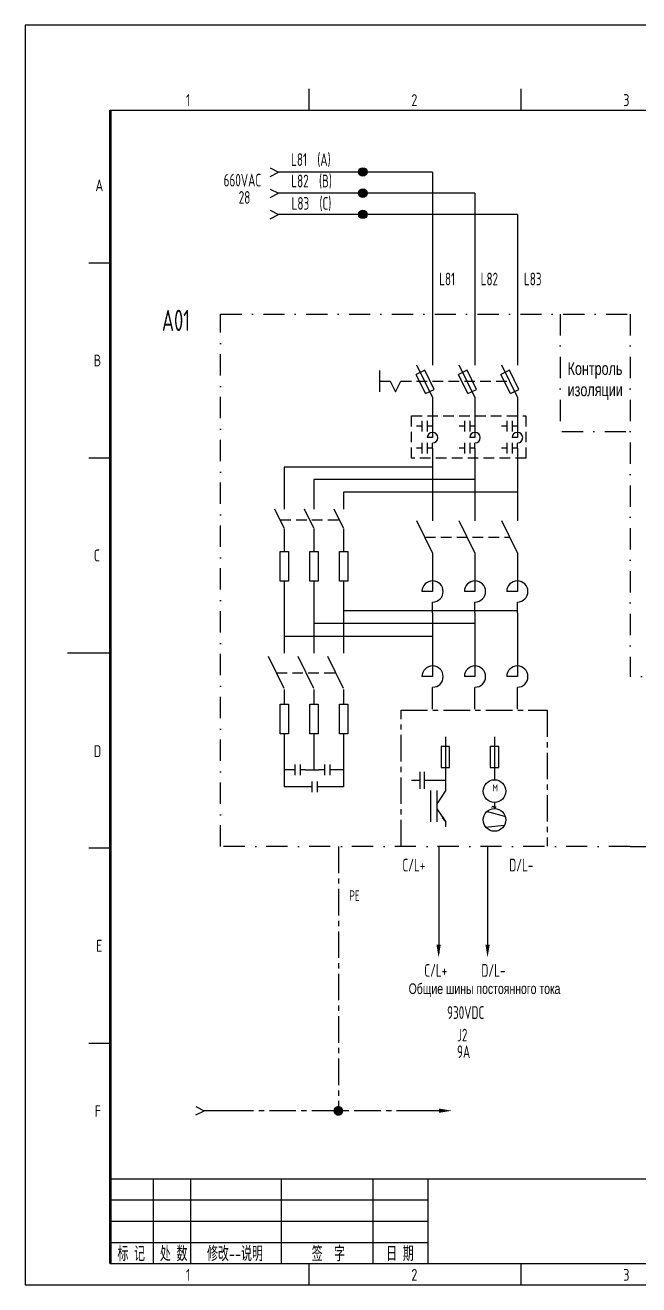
# Model space of a CAD drawing. Header units: millimetres. Extents: x 743 to 25007, y -5378 to 2245.
# Drawn here: x 3770.5 to 3915.2, y -1635.4 to -1338.4 of the extents above; entities that cross this region are included whole.
import ezdxf
from ezdxf.enums import TextEntityAlignment as Align

# ---------------------------------------------------------------- set-up
doc = ezdxf.new("R2010")
doc.units = ezdxf.units.MM
doc.header["$LTSCALE"] = 10
doc.header["$MEASUREMENT"] = 0
for name, pattern in [('CENTER2', [1, 0.625, -0.125, 0.125, -0.125]), ('DASHDOT', [1, 0.5, -0.25, 0, -0.25]), ('DASHED2', [0.375, 0.25, -0.125]), ('HIDDEN', [0.375, 0.25, -0.125])]:
    doc.linetypes.add(name, pattern=pattern)
for name, color, linetype in [('CENTER', 5, 'CENTER2'), ('CONTINUOUS', 7, 'Continuous'), ('DASHED', 7, 'HIDDEN')]:
    doc.layers.add(name, color=color, linetype=linetype)
doc.styles.add('ROMAN', font='ROMANC.shx', dxfattribs={"width": 0.7, "height": 0.7})
doc.styles.get("Standard").update_dxf_attribs({"font": 'isocp', "width": 0.707, "bigfont": 'intecad.shx'})

# ---------------------------------------------------------------- blocks, each defined once
blk = doc.blocks.new('ARROW1')
at = {"layer": 'CONTINUOUS'}
for p in [(0, 0), (12, 1), (12, -1)]:
    blk.add_line(p, (10, 0), dxfattribs=at)
blk = doc.blocks.new('*X43')
at = {"color": 0}
for p, q in [((1100.25, 45.08), (1102.25, 45.08)), ((1100.25, 45.05), (1102.25, 45.05)), ((1100.25, 45.03), (1102.25, 45.03)), ((1100.25, 45), (1102.25, 45)), ((1100.25, 44.98), (1102.25, 44.98)), ((1100.25, 44.95), (1102.25, 44.95)), ((1100.25, 44.92), (1102.25, 44.92)), ((1100.26, 45.15), (1102.24, 45.15)), ((1100.26, 45.12), (1102.24, 45.12)), ((1100.26, 45.1), (1102.24, 45.1)), ((1100.26, 44.9), (1102.24, 44.9)), ((1100.26, 44.88), (1102.24, 44.88)), ((1100.26, 44.85), (1102.24, 44.85)), ((1100.27, 45.2), (1102.23, 45.2)), ((1100.27, 45.17), (1102.23, 45.17)), ((1100.27, 44.83), (1102.23, 44.83)), ((1100.27, 44.8), (1102.23, 44.8)), ((1100.28, 45.25), (1102.22, 45.25)), ((1100.28, 45.23), (1102.22, 45.23)), ((1100.28, 44.78), (1102.22, 44.78)), ((1100.28, 44.75), (1102.22, 44.75)), ((1100.29, 45.28), (1102.21, 45.28)), ((1100.29, 44.73), (1102.21, 44.73)), ((1100.3, 45.33), (1102.2, 45.33)), ((1100.3, 45.3), (1102.2, 45.3)), ((1100.3, 44.7), (1102.2, 44.7)), ((1100.3, 44.67), (1102.2, 44.67)), ((1100.31, 45.35), (1102.19, 45.35)), ((1100.31, 44.65), (1102.19, 44.65)), ((1100.32, 45.38), (1102.18, 45.38)), ((1100.32, 44.62), (1102.18, 44.62)), ((1100.33, 45.4), (1102.17, 45.4)), ((1100.33, 44.6), (1102.17, 44.6)), ((1100.34, 45.42), (1102.16, 45.42)), ((1100.34, 44.58), (1102.16, 44.58)), ((1100.36, 45.45), (1102.14, 45.45)), ((1100.37, 45.48), (1102.13, 45.48)), ((1100.38, 45.5), (1102.12, 45.5)), ((1100.4, 45.53), (1102.1, 45.53)), ((1100.41, 45.55), (1102.09, 45.55)), ((1100.43, 45.58), (1102.07, 45.58)), ((1100.45, 45.6), (1102.05, 45.6)), ((1100.47, 45.62), (1102.03, 45.62)), ((1100.49, 45.65), (1102.01, 45.65)), ((1100.51, 45.67), (1101.99, 45.67)), ((1100.54, 45.7), (1101.96, 45.7)), ((1100.56, 45.73), (1101.94, 45.73)), ((1100.59, 45.75), (1101.91, 45.75)), ((1100.62, 45.78), (1101.88, 45.78)), ((1100.65, 45.8), (1101.85, 45.8)), ((1100.68, 45.83), (1101.82, 45.83)), ((1100.72, 45.85), (1101.78, 45.85)), ((1100.77, 45.88), (1101.73, 45.88)), ((1100.81, 45.9), (1101.69, 45.9)), ((1100.87, 45.92), (1101.63, 45.92)), ((1100.94, 45.95), (1101.56, 45.95)), ((1101.03, 45.98), (1101.47, 45.98)), ((1100.36, 44.55), (1102.14, 44.55)), ((1100.37, 44.53), (1102.13, 44.53)), ((1100.38, 44.5), (1102.12, 44.5)), ((1100.4, 44.48), (1102.1, 44.48)), ((1100.41, 44.45), (1102.09, 44.45)), ((1100.43, 44.42), (1102.07, 44.42)), ((1100.45, 44.4), (1102.05, 44.4)), ((1100.47, 44.38), (1102.03, 44.38)), ((1100.49, 44.35), (1102.01, 44.35)), ((1100.51, 44.33), (1101.99, 44.33)), ((1100.54, 44.3), (1101.96, 44.3)), ((1100.56, 44.28), (1101.94, 44.28)), ((1100.59, 44.25), (1101.91, 44.25)), ((1100.62, 44.23), (1101.88, 44.23)), ((1100.65, 44.2), (1101.85, 44.2)), ((1100.68, 44.17), (1101.82, 44.17)), ((1100.72, 44.15), (1101.78, 44.15)), ((1100.77, 44.12), (1101.73, 44.12)), ((1100.81, 44.1), (1101.69, 44.1)), ((1100.87, 44.08), (1101.63, 44.08)), ((1100.94, 44.05), (1101.56, 44.05)), ((1101.03, 44.03), (1101.47, 44.03))]:
    blk.add_line(p, q, dxfattribs=at)
blk = doc.blocks.new('ARROW2')
blk.add_line((5, 0), (0, 0))
at = {"color": 3}
blk.add_solid([(4.99, 0.51), (4.99, -0.49), (7.99, 0.01)], dxfattribs=at)

msp = doc.modelspace()

# ---------------------------------------------------------------- hatches: boundary and pattern name
at = {"linetype": 'HIDDEN'}
h = msp.add_hatch(color=0, dxfattribs=at)
edge = h.paths.add_edge_path()
edge.add_arc((3850.15, -1373.02), 1, 0, 360)
h = msp.add_hatch(color=0, dxfattribs=at)
edge = h.paths.add_edge_path()
edge.add_arc((3850.15, -1378.02), 1, 0, 360)
h = msp.add_hatch(color=0, dxfattribs=at)
edge = h.paths.add_edge_path()
edge.add_arc((3850.15, -1383.02), 1, 0, 360)

# ---------------------------------------------------------------- linework, layer by layer
for p, q in [((3866.61, -1373.06), (3840.28, -1373.06)), ((3876.61, -1378.06), (3840.28, -1378.06)), ((3886.61, -1383.06), (3840.28, -1383.06)), ((3866.61, -1442.67), (3831.64, -1442.67)), ((3831.64, -1442.67), (3831.64, -1449.52)), ((3876.61, -1445.52), (3838.64, -1445.52)), ((3838.64, -1445.52), (3838.64, -1449.52)), ((3886.61, -1448.52), (3845.64, -1448.52)), ((3845.64, -1448.52), (3845.64, -1449.52)), ((3831.64, -1469.52), (3831.64, -1486.52)), ((3838.64, -1469.52), (3838.64, -1486.52)), ((3845.64, -1469.52), (3845.64, -1486.52)), ((3886.64, -1476.52), (3845.64, -1476.52)), ((3876.64, -1479.52), (3838.64, -1479.52)), ((3866.64, -1482.52), (3831.64, -1482.52)), ((3831.64, -1505.52), (3831.64, -1512.52)), ((3838.64, -1505.52), (3838.64, -1513.98)), ((3845.64, -1505.52), (3845.64, -1512.52)), ((3869.64, -1506.2), (3869.64, -1519.01)), ((3881.23, -1506.2), (3881.23, -1516.34)), ((3831.64, -1512.52), (3831.64, -1517.98)), ((3836.61, -1513.98), (3839.86, -1513.98)), ((3845.64, -1512.52), (3845.64, -1517.98)), ((3863.64, -1514.5), (3863.64, -1518.5)), ((3864.64, -1514.5), (3864.64, -1518.5)), ((3863.64, -1516.5), (3861.64, -1516.5)), ((3869.64, -1516.5), (3864.64, -1516.5)), ((3866.15, -1518.84), (3866.15, -1526.26)), ((3867.64, -1518.84), (3867.64, -1526.26)), ((3867.64, -1522.19), (3869.64, -1519.01)), ((3867.64, -1523.2), (3869.64, -1526.2)), ((3881.23, -1521.67), (3881.23, -1523.15)), ((3869.64, -1526.2), (3868.84, -1525.35)), ((3869.64, -1526.2), (3869.11, -1525.07)), ((3869.64, -1526.2), (3869.64, -1527.47)), ((3868.08, -1532.08), (3868.08, -1557.24)), ((3879.56, -1532.08), (3879.56, -1557.24))]:
    msp.add_line(p, q)
at = {"linetype": 'DASHDOT'}
for p, q in [((3816.63, -1532.08), (3816.63, -1406.55)), ((3816.63, -1406.55), (3913.2, -1406.55)), ((3896.68, -1406.55), (3896.68, -1434.25)), ((3913.2, -1406.55), (3913.2, -1492)), ((3897.11, -1434.25), (3913.2, -1434.25)), ((4155.65, -1492), (3913.2, -1492)), ((3913.2, -1532.08), (3816.63, -1532.08)), ((3913.2, -1532.08), (4155.65, -1532.08))]:
    msp.add_line(p, q, dxfattribs=at)
at = {"linetype": 'DASHED2'}
for p, q in [((3830.67, -1455.04), (3844.67, -1455.04)), ((3864.8, -1459.12), (3884.8, -1459.12)), ((3829.8, -1491.12), (3843.8, -1491.12))]:
    msp.add_line(p, q, dxfattribs=at)
at = {"linetype": 'CENTER2'}
for p, q in [((3859.19, -1499.96), (3893.63, -1499.96)), ((3859.19, -1532.02), (3859.19, -1499.96)), ((3893.63, -1499.96), (3893.63, -1532.02)), ((3883.68, -1525.01), (3879.31, -1523.83)), ((3883.49, -1527.13), (3879.06, -1527.63))]:
    msp.add_line(p, q, dxfattribs=at)
at = {"linetype": 'DASHED2'}
msp.add_lwpolyline([(3861.64, -1430.52), (3888.64, -1430.52), (3888.64, -1440.52), (3861.64, -1440.52)], close=True, dxfattribs=at)
for points in [[(3830.64, -1462.52), (3832.64, -1462.52), (3832.64, -1469.52), (3830.64, -1469.52)], [(3837.64, -1462.52), (3839.64, -1462.52), (3839.64, -1469.52), (3837.64, -1469.52)], [(3844.64, -1462.52), (3846.64, -1462.52), (3846.64, -1469.52), (3844.64, -1469.52)], [(3830.64, -1498.52), (3832.64, -1498.52), (3832.64, -1505.52), (3830.64, -1505.52)], [(3837.64, -1498.52), (3839.64, -1498.52), (3839.64, -1505.52), (3837.64, -1505.52)], [(3844.64, -1498.52), (3846.64, -1498.52), (3846.64, -1505.52), (3844.64, -1505.52)], [(3868.64, -1513.47), (3870.64, -1513.47), (3870.64, -1508.47), (3868.64, -1508.47)], [(3880.22, -1513.47), (3882.22, -1513.47), (3882.22, -1508.47), (3880.22, -1508.47)]]:
    msp.add_lwpolyline(points, close=True)
for centre, radius in [((3881.23, -1519.01), 2.67), ((3881.23, -1525.81), 2.67), ((3844.39, -1594.38), 1)]:
    msp.add_circle(centre, radius)
at = {"color": 3}
for points in [[(3868.53, -1555.24), (3867.53, -1555.24), (3868.03, -1558.24)], [(3880.09, -1555.24), (3879.09, -1555.24), (3879.59, -1558.24)]]:
    msp.add_solid(points, dxfattribs=at)
at = {"layer": 'CENTER'}
for p, q in [((3844.39, -1532.08), (3844.39, -1594.38)), ((3864.39, -1594.38), (3822.75, -1594.38))]:
    msp.add_line(p, q, dxfattribs=at)
at = {"layer": 'CONTINUOUS', "color": 3}
for p, q in [((4190.54, -1338.42), (3770.54, -1338.42)), ((3770.54, -1338.42), (3770.54, -1635.42)), ((3770.54, -1635.42), (4190.54, -1635.42))]:
    msp.add_line(p, q, dxfattribs=at)
at = {"layer": 'CONTINUOUS', "linetype": 'Continuous'}
for p, q in [((3837.54, -1358.42), (3837.54, -1353.42)), ((3887.54, -1358.42), (3887.54, -1353.42)), ((3785.54, -1394.42), (3790.54, -1394.42)), ((3785.54, -1440.42), (3790.54, -1440.42)), ((3780.54, -1486.42), (3790.54, -1486.42)), ((3785.54, -1532.42), (3790.54, -1532.42)), ((3785.54, -1578.42), (3790.54, -1578.42)), ((3790.54, -1610.42), (4185.54, -1610.42)), ((3800.82, -1630.42), (3800.82, -1610.42)), ((3809.64, -1630.42), (3809.64, -1610.42)), ((3830.88, -1610.42), (3830.88, -1630.42)), ((3852.54, -1610.42), (3852.54, -1630.42)), ((3865.54, -1630.42), (3865.54, -1610.42)), ((3790.54, -1615.42), (3865.54, -1615.42)), ((3790.54, -1620.42), (3865.54, -1620.42)), ((3790.54, -1625.42), (3865.54, -1625.42)), ((3837.54, -1635.42), (3837.54, -1630.42)), ((3887.54, -1635.42), (3887.54, -1630.42))]:
    msp.add_line(p, q, dxfattribs=at)
at = {"layer": 'CONTINUOUS'}
for p, q in [((3790.54, -1358.42), (4185.54, -1358.42)), ((3828.28, -1372.06), (3830.28, -1373.06)), ((3828.28, -1374.06), (3830.28, -1373.06)), ((3840.28, -1373.06), (3830.28, -1373.06)), ((3850.15, -1373.06), (3850.15, -1373.06)), ((3866.61, -1373.06), (3866.61, -1418.6)), ((3828.28, -1377.06), (3830.28, -1378.06)), ((3828.28, -1379.06), (3830.28, -1378.06)), ((3840.28, -1378.06), (3830.28, -1378.06)), ((3850.15, -1378.06), (3850.15, -1378.06)), ((3876.61, -1378.06), (3876.61, -1418.6)), ((3828.28, -1382.06), (3830.28, -1383.06)), ((3828.28, -1384.06), (3830.28, -1383.06)), ((3840.28, -1383.06), (3830.28, -1383.06)), ((3850.15, -1383.06), (3850.15, -1383.06)), ((3886.61, -1383.06), (3886.61, -1418.6)), ((3866.61, -1426.1), (3862.91, -1418.57)), ((3876.61, -1426.1), (3872.91, -1418.57)), ((3886.61, -1426.1), (3882.91, -1418.57)), ((3854.11, -1419.85), (3854.11, -1424.85)), ((3856.61, -1422.35), (3857.86, -1424.85)), ((3857.86, -1424.85), (3859.11, -1422.35)), ((3864.76, -1419.76), (3862.74, -1420.75)), ((3864.96, -1425.27), (3862.74, -1420.75)), ((3866.98, -1424.29), (3864.76, -1419.76)), ((3874.76, -1419.76), (3872.74, -1420.75)), ((3874.96, -1425.27), (3872.74, -1420.75)), ((3876.98, -1424.29), (3874.76, -1419.76)), ((3884.76, -1419.76), (3882.74, -1420.75)), ((3884.96, -1425.27), (3882.74, -1420.75)), ((3886.98, -1424.29), (3884.76, -1419.76)), ((3864.96, -1425.27), (3866.98, -1424.29)), ((3874.96, -1425.27), (3876.98, -1424.29)), ((3884.96, -1425.27), (3886.98, -1424.29)), ((3866.61, -1426.1), (3866.61, -1433.17)), ((3876.61, -1426.1), (3876.61, -1433.17)), ((3886.61, -1426.1), (3886.61, -1433.17)), ((3864.11, -1432.98), (3862.86, -1432.98)), ((3864.11, -1431.73), (3864.11, -1434.23)), ((3865.36, -1431.73), (3865.36, -1434.23)), ((3866.61, -1432.98), (3865.36, -1432.98)), ((3866.61, -1433.17), (3866.61, -1435.67)), ((3874.11, -1432.98), (3872.86, -1432.98)), ((3874.11, -1431.73), (3874.11, -1434.23)), ((3875.36, -1431.73), (3875.36, -1434.23)), ((3876.61, -1432.98), (3875.36, -1432.98)), ((3876.61, -1433.17), (3876.61, -1435.67)), ((3884.11, -1432.98), (3882.86, -1432.98)), ((3884.11, -1431.73), (3884.11, -1434.23)), ((3885.36, -1431.73), (3885.36, -1434.23)), ((3886.61, -1432.98), (3885.36, -1432.98)), ((3886.61, -1433.17), (3886.61, -1435.67)), ((3864.11, -1436.92), (3864.11, -1439.42)), ((3866.61, -1435.67), (3865.36, -1435.67)), ((3865.36, -1436.92), (3865.36, -1439.42)), ((3866.61, -1438.17), (3866.61, -1436.94)), ((3874.11, -1436.92), (3874.11, -1439.42)), ((3876.61, -1435.67), (3875.36, -1435.67)), ((3875.36, -1436.92), (3875.36, -1439.42)), ((3876.61, -1438.17), (3876.61, -1436.94)), ((3884.11, -1436.92), (3884.11, -1439.42)), ((3886.61, -1435.67), (3885.36, -1435.67)), ((3885.36, -1436.92), (3885.36, -1439.42)), ((3886.61, -1438.17), (3886.61, -1436.94)), ((3864.11, -1438.17), (3862.86, -1438.17)), ((3866.61, -1438.17), (3865.36, -1438.17)), ((3866.61, -1438.17), (3866.61, -1442.67)), ((3874.11, -1438.17), (3872.86, -1438.17)), ((3876.61, -1438.17), (3875.36, -1438.17)), ((3876.61, -1438.17), (3876.61, -1442.67)), ((3884.11, -1438.17), (3882.86, -1438.17)), ((3886.61, -1438.17), (3885.36, -1438.17)), ((3886.61, -1438.17), (3886.61, -1442.67)), ((3866.61, -1442.67), (3866.61, -1455.31)), ((3876.61, -1442.67), (3876.61, -1455.31)), ((3886.61, -1442.67), (3886.61, -1455.31)), ((3831.64, -1449.52), (3831.64, -1452.52)), ((3838.64, -1449.52), (3838.64, -1452.52)), ((3845.64, -1449.52), (3845.64, -1452.52)), ((3831.64, -1457.02), (3829.42, -1452.51)), ((3838.64, -1457.02), (3836.42, -1452.51)), ((3845.64, -1457.02), (3843.42, -1452.51)), ((3866.61, -1462.81), (3862.91, -1455.28)), ((3876.61, -1462.81), (3872.91, -1455.28)), ((3886.61, -1462.81), (3882.91, -1455.28)), ((3831.64, -1457.06), (3831.64, -1462.5)), ((3838.64, -1457.06), (3838.64, -1462.5)), ((3845.64, -1457.06), (3845.64, -1462.5)), ((3866.61, -1462.87), (3866.61, -1471.94)), ((3876.61, -1462.87), (3876.61, -1471.94)), ((3886.61, -1462.87), (3886.61, -1471.94)), ((3866.61, -1471.94), (3864.11, -1471.94)), ((3876.61, -1471.94), (3874.11, -1471.94)), ((3886.61, -1471.94), (3884.11, -1471.94)), ((3866.61, -1476.94), (3866.61, -1474.47)), ((3876.61, -1476.94), (3876.61, -1474.47)), ((3886.61, -1476.94), (3886.61, -1474.47)), ((3866.61, -1476.94), (3866.61, -1492.01)), ((3876.61, -1476.94), (3876.61, -1492.01)), ((3886.61, -1476.94), (3886.61, -1492.01)), ((3831.61, -1494.81), (3827.91, -1487.28)), ((3838.61, -1494.81), (3834.91, -1487.28)), ((3845.61, -1494.81), (3841.91, -1487.28)), ((3866.61, -1492.01), (3864.11, -1492.01)), ((3876.61, -1492.01), (3874.11, -1492.01)), ((3886.61, -1492.01), (3884.11, -1492.01)), ((3831.64, -1495.06), (3831.64, -1498.5)), ((3838.64, -1495.06), (3838.64, -1498.5)), ((3845.64, -1495.06), (3845.64, -1498.5)), ((3866.61, -1499.66), (3866.61, -1494.55)), ((3876.61, -1499.66), (3876.61, -1494.55)), ((3886.61, -1499.66), (3886.61, -1494.55)), ((3834.11, -1513.98), (3831.64, -1513.98)), ((3834.11, -1512.73), (3834.11, -1515.23)), ((3835.36, -1512.73), (3835.36, -1515.23)), ((3836.61, -1513.98), (3835.36, -1513.98)), ((3841.11, -1513.98), (3839.86, -1513.98)), ((3841.11, -1512.73), (3841.11, -1515.23)), ((3842.36, -1512.73), (3842.36, -1515.23)), ((3845.64, -1513.98), (3842.36, -1513.98)), ((3838.11, -1516.73), (3838.11, -1519.23)), ((3839.36, -1516.73), (3839.36, -1519.23)), ((3838.11, -1517.98), (3831.64, -1517.98)), ((3845.64, -1517.98), (3839.36, -1517.98)), ((3790.54, -1630.42), (4185.54, -1630.42))]:
    msp.add_line(p, q, dxfattribs=at)
at = {"layer": 'CONTINUOUS', "lineweight": 50}
msp.add_line((3790.54, -1358.42), (3790.54, -1630.42), dxfattribs=at)
at = {"layer": 'CONTINUOUS'}
for centre in [(3850.15, -1373.02), (3850.15, -1378.02), (3850.15, -1383.02)]:
    msp.add_circle(centre, 1, dxfattribs=at)
for centre, radius in [((3866.61, -1435.67), 1.25), ((3876.61, -1435.67), 1.25), ((3886.61, -1435.67), 1.25), ((3866.61, -1471.94), 2.5), ((3876.61, -1471.94), 2.5), ((3886.61, -1471.94), 2.5), ((3866.61, -1492.01), 2.5), ((3876.61, -1492.01), 2.5), ((3886.61, -1492.01), 2.5)]:
    msp.add_arc(centre, radius, 270, 180, dxfattribs=at)
at = {"layer": 'DASHED'}
for p, q in [((3854.11, -1422.35), (3856.61, -1422.35)), ((3859.11, -1422.35), (3884.77, -1422.35))]:
    msp.add_line(p, q, dxfattribs=at)

# ---------------------------------------------------------------- block references
msp.add_blockref('*X43', (2743.14, -1639.38))
at = {"layer": 'CONTINUOUS', "rotation": 180}
msp.add_blockref('ARROW1', (3822.75, -1594.38), dxfattribs=at)
at = {"layer": 'CONTINUOUS'}
msp.add_blockref('ARROW2', (3863.14, -1594.38), dxfattribs=at)

# ---------------------------------------------------------------- texts
at = {"width": 0.707}
for s, p in [('L81  (A)', (3833.24, -1371.61)), ('L82  (B)', (3833.29, -1376.66)), ('28', (3820.89, -1380.53)), ('L83  (C)', (3833.36, -1381.94)), ('L81', (3868.16, -1399.77)), ('L82', (3877.95, -1399.77)), ('L83', (3888.16, -1399.77)), ('C/L+', (3859.49, -1537.96)), ('D/L-', (3884.7, -1537.96)), ('C/L+', (3864.66, -1562.78)), ('D/L-', (3878.13, -1562.78))]:
    msp.add_text(s, height=3, dxfattribs=at).set_placement(p)
at = {"linetype": 'CENTER2', "width": 0.707}
for s, height, p in [('M', 1.68, (3880.75, -1519.11)), ('~', 3.5, (3880.31, -1524.62))]:
    msp.add_text(s, height=height, dxfattribs=at).set_placement(p)
at = {"color": 1, "width": 0.707}
for s, p in [('J2', (3872.37, -1578.05)), ('9A', (3872.37, -1581.98))]:
    msp.add_text(s, height=3, dxfattribs=at).set_placement(p)
at = {"attachment_point": 1}
for s, insert, char_height, width in [('{\\fArial|b0|i0|c204|p34;Контроль изоляции}', (3898.46, -1417.89), 3, 13.4505), ('{\\fArial|b0|i0|c204|p34;\\C1;Общие шины постоянного тока}', (3860.97, -1564.35), 2.5, 38.0791)]:
    msp.add_mtext(s, dxfattribs=dict(at, insert=insert, char_height=char_height, width=width))
at = {"layer": 'CONTINUOUS', "linetype": 'Continuous', "style": 'ROMAN', "width": 0.7}
for s, p in [('1', (3808.46, -1357.48)), ('2', (3861.62, -1357.48)), ('3', (3911.6, -1357.48)), ('A', (3787.1, -1377.57)), ('B', (3786.71, -1418.89)), ('C', (3786.71, -1464.83)), ('D', (3786.71, -1511)), ('E', (3787.27, -1556.89)), ('F', (3786.92, -1595.89)), ('1', (3808.46, -1634.48)), ('2', (3861.62, -1634.48)), ('3', (3911.6, -1634.48))]:
    msp.add_text(s, height=2.8, dxfattribs=at).set_placement(p)
at = {"layer": 'CONTINUOUS', "color": 1, "width": 0.707}
for s, p in [('660VAC', (3817.33, -1376.46)), ('930VDC', (3870.03, -1572.73))]:
    msp.add_text(s, height=3, dxfattribs=at).set_placement(p)
at = {"layer": 'CONTINUOUS', "width": 0.707}
for s, height, p in [('A01', 5, (3802.78, -1410.52)), ('PE', 2.5, (3846.97, -1544.9))]:
    msp.add_text(s, height=height, dxfattribs=at).set_placement(p)
at = {"layer": 'CONTINUOUS', "width": 0.67}
for s, p in [('标 记', (3795.54, -1627.92)), ('处 数', (3805.54, -1627.92)), ('修改--说明', (3820.01, -1627.92)), ('签  字', (3842.04, -1627.92)), ('日 期', (3858.91, -1627.92))]:
    msp.add_text(s, height=3.5, dxfattribs=at).set_placement(p, align=Align.MIDDLE)

doc.saveas('drawing.dxf')
